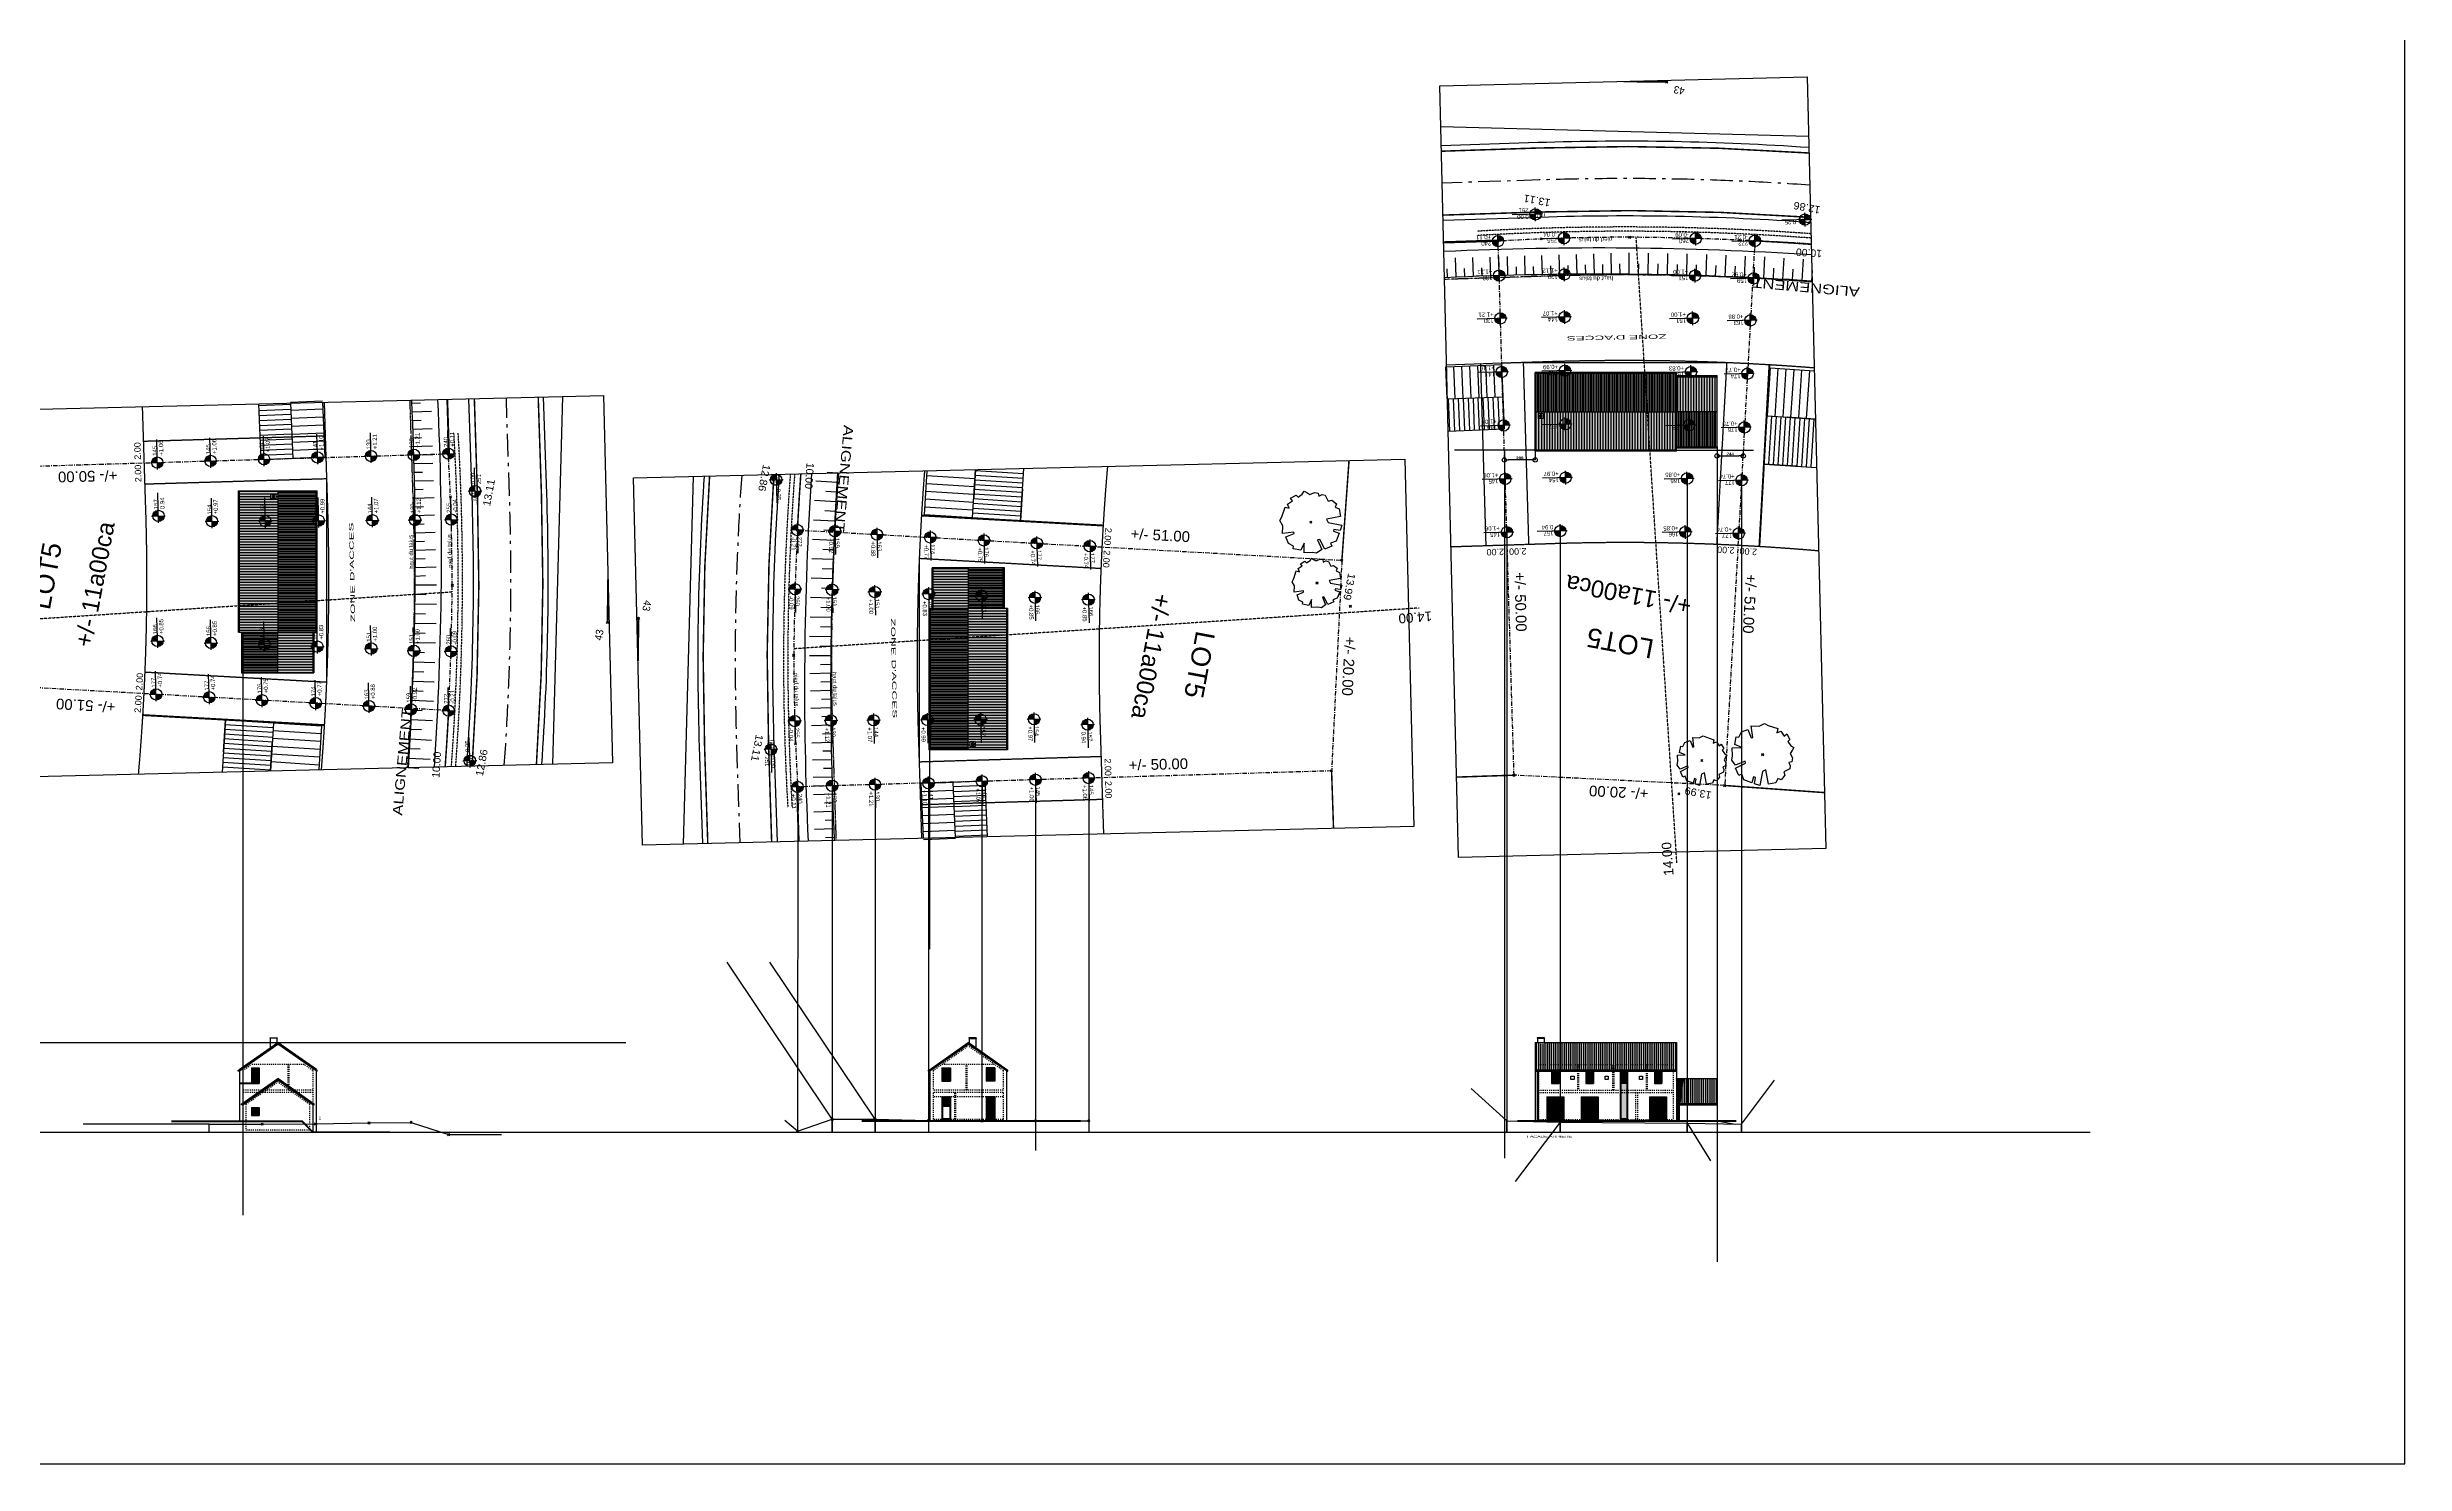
# Model space of a CAD drawing. Header units: millimetres. Extents: x -44462 to 306987, y -116160 to 12874.
# Drawn here: x 37752 to 59780, y -13427 to -194 of the extents above; entities that cross this region are included whole.
import ezdxf
from ezdxf.enums import TextEntityAlignment as Align

# ---------------------------------------------------------------- set-up
doc = ezdxf.new("R2010")
doc.units = ezdxf.units.MM
doc.header["$PDMODE"] = 35
doc.header["$PDSIZE"] = 10
for name, pattern in [('DCAD_Center', [36, 21, -6, 3, -6]), ('DCAD_Dashed', [33, 21, -12]), ('DCAD_Phantom', [38, 14, -6, 3, -6, 3, -6]), ('TRAIT_4', [20, 10, -10])]:
    doc.linetypes.add(name, pattern=pattern)
for name, color, linetype in [('1', 7, 'Continuous'), ('2', 7, 'Continuous'), ('38', 7, 'Continuous'), ('5', 7, 'Continuous'), ('BLANC', 7, 'Continuous'), ('BUREAU01', 1, 'Continuous'), ('COTES', 1, 'Continuous'), ('COULEUR 8', 8, 'Continuous'), ('MAGENTA', 6, 'Continuous'), ('piontillé', 115, 'TRAIT_4'), ('ROUGE', 1, 'Continuous'), ('TEXTE', 1, 'Continuous'), ('VERT', 3, 'Continuous')]:
    doc.layers.add(name, color=color, linetype=linetype)
doc.styles.add('CENTURY GOTHIC', font='GOTHIC.TTF')
doc.styles.add('Century Gothic Gras', font='GOTHICB.TTF')
doc.styles.add('COMICS', font='comic.TTF', dxfattribs={"height": 10})
doc.dimstyles.new('1-200', dxfattribs={"dimtxt": 30, "dimasz": 40, "dimexe": 1.25, "dimexo": 0.625, "dimtad": 1, "dimdec": 0, "dimtxsty": 'Century Gothic Gras', "dimblk": 'ORIGIN', "dimcen": 2.5, "dimclrd": 8, "dimclre": 5, "dimclrt": 6, "dimadec": 0, "dimazin": 0, "dimtfac": 1, "dimtdec": 0, "dimtmove": 0, "dimatfit": 3, "dimldrblk": 'ORIGIN', "dimfxl": 0, "dimarcsym": 0})
doc.dimstyles.new('1-50', dxfattribs={"dimtxt": 8, "dimasz": 5, "dimexe": 1.25, "dimexo": 0.625, "dimtad": 1, "dimdec": 0, "dimtxsty": 'Century Gothic Gras', "dimblk": 'ORIGIN', "dimcen": 5, "dimclrd": 8, "dimclre": 5, "dimclrt": 6, "dimadec": 0, "dimazin": 0, "dimtfac": 1, "dimtdec": 0, "dimtmove": 0, "dimatfit": 3, "dimfxl": 0, "dimarcsym": 0})
pattern_1 = [(90, (12288.655, 2696.314), (20, 1e-15), [])]

# ---------------------------------------------------------------- blocks, each defined once
blk = doc.blocks.new('niveau_plan')
h = blk.add_hatch(color=256)
h.paths.add_polyline_path([(13.2, 0, 0.414214), (0, 13.2), (0, 0)])
h.paths.add_polyline_path([(-13.2, 0, 0.414214), (0, -13.2), (0, 0)])
for p, q in [((-16, 0), (54.1, 0)), ((0, 16), (0, -16))]:
    blk.add_line(p, q)
blk.add_circle((0, 0), 13.2)
at = {"style": 'COMICS'}
for tag, p in [('NIVEAUPLANS', (16, 0)), ('COMMENTAIRE', (16, -14.6))]:
    blk.add_attdef(tag, p, '', height=10, dxfattribs=at)
blk = doc.blocks.new('A$C25A822F3')
h = blk.add_hatch(color=253)
h.paths.add_polyline_path([(0, 695), (0, 368), (380, 368), (380, 695)])
h.paths.add_polyline_path([(380, 40), (380, 368), (0, 368), (0, 40)])
h = blk.add_hatch(color=253)
h.paths.add_polyline_path([(1700, 725), (380, 725), (380, 368), (1700, 368)])
h.paths.add_polyline_path([(1624, 431), (1670, 431), (1670, 385), (1624, 385)], flags=16)
h.paths.add_polyline_path([(1637, 418), (1657, 418), (1657, 398), (1637, 398)], flags=0)
blk.add_hatch(color=253).paths.add_polyline_path([(1700, 368), (380, 368), (380, 10), (1700, 10)])
at = {"layer": 'ROUGE'}
h = blk.add_hatch(dxfattribs=at)
h.set_pattern_fill('_USER', color=256, scale=15, angle=810, style=0, pattern_type=0)
h.set_pattern_definition([(90, (-3886.297, 3509.133), (-15, 8e-15), [])])
h.paths.add_polyline_path([(0, 368), (380, 368), (380, 695), (0, 695)])
h = blk.add_hatch(dxfattribs=at)
h.set_pattern_fill('_USER', color=256, scale=25, angle=90, style=0, pattern_type=0)
h.set_pattern_definition([(90, (-23040.66, 6081.778), (-25, 2e-15), [])])
h.paths.add_polyline_path([(1700, 725), (380, 725), (380, 368), (1700, 368)])
h.paths.add_polyline_path([(1624, 431), (1670, 431), (1670, 385), (1624, 385)], flags=16)
h.paths.add_polyline_path([(1637, 418), (1657, 418), (1657, 398), (1637, 398)], flags=0)
h = blk.add_hatch(dxfattribs=at)
h.set_pattern_fill('_USER', color=256, scale=25, angle=810, style=0, pattern_type=0)
h.set_pattern_definition([(90, (-3886.297, 3509.133), (-25, 1e-14), [])])
h.paths.add_polyline_path([(380, 40), (380, 368), (0, 368), (0, 40)])
h = blk.add_hatch(dxfattribs=at)
h.set_pattern_fill('_USER', color=256, scale=15, angle=90, style=0, pattern_type=0)
h.set_pattern_definition([(90, (-23040.66, 6081.778), (-15, 9e-16), [])])
h.paths.add_polyline_path([(1700, 368), (380, 368), (380, 10), (1700, 10)])
for p, q in [((0, 705), (0, 30)), ((380, 705), (0, 705)), ((380, 695), (0, 695)), ((380, 735), (380, 0)), ((380, 735), (1700, 735)), ((380, 725), (1700, 725)), ((1700, 735), (1700, 0)), ((0, 368), (380, 368)), ((1700, 368), (380, 368)), ((1637, 418), (1657, 418)), ((1637, 418), (1637, 398)), ((1637, 398), (1657, 418)), ((1637, 398), (1657, 398)), ((1657, 418), (1657, 398)), ((380, 40), (0, 40)), ((380, 30), (0, 30)), ((380, 10), (1700, 10)), ((380, 0), (1700, 0))]:
    blk.add_line(p, q, dxfattribs=at)
blk.add_lwpolyline([(1624, 431), (1670, 431), (1670, 385), (1624, 385)], close=True, dxfattribs=at)
blk = doc.blocks.new('A$C43D6722E')
at = {"layer": '1', "color": 1, "linetype": 'DCAD_Dashed', "ltscale": 0.090909, "const_width": 14}
for points in [[(1401, 6602), (471, 6691)], [(3366, 6458), (3903, 6463)], [(3394, 1459), (3903, 1463)]]:
    blk.add_lwpolyline(points, dxfattribs=at)
at = {"layer": '1', "color": 92, "linetype": 'Continuous', "ltscale": 1.5, "flags": 128}
blk.add_lwpolyline([(1073, 6610), (1123, 6593), (1112, 6535), (1129, 6529), (1148, 6584), (1222, 6554), (1239, 6500), (1266, 6512), (1295, 6444), (1203, 6399), (1205, 6380), (1296, 6416), (1328, 6367), (1322, 6326), (1324, 6251), (1232, 6252), (1297, 6221), (1283, 6149), (1259, 6153), (1233, 6106), (1171, 6085), (1142, 6163), (1128, 6160), (1139, 6052), (1065, 6057), (1016, 6032), (981, 6052), (893, 6083), (903, 6121), (864, 6107), (835, 6154), (809, 6135), (782, 6188), (801, 6207), (775, 6247), (748, 6264), (762, 6289), (781, 6318), (761, 6360), (768, 6395), (798, 6402), (784, 6432), (790, 6461), (846, 6487), (838, 6520), (873, 6563), (904, 6550), (922, 6588), (992, 6598), (1014, 6466), (1046, 6481), (1073, 6610)], close=True, dxfattribs=at)
at = {"layer": '1', "color": 92, "linetype": 'Continuous', "ltscale": 1.2, "flags": 128}
blk.add_lwpolyline([(1635, 6595), (1675, 6581), (1666, 6535), (1680, 6530), (1695, 6574), (1754, 6550), (1768, 6507), (1789, 6516), (1812, 6462), (1739, 6426), (1741, 6411), (1813, 6440), (1840, 6401), (1834, 6367), (1836, 6308), (1762, 6308), (1815, 6284), (1803, 6225), (1784, 6229), (1763, 6191), (1714, 6175), (1690, 6237), (1679, 6235), (1688, 6148), (1628, 6152), (1590, 6132), (1561, 6148), (1491, 6173), (1499, 6203), (1468, 6193), (1445, 6229), (1424, 6214), (1402, 6257), (1418, 6272), (1397, 6304), (1375, 6318), (1387, 6338), (1401, 6361), (1386, 6395), (1391, 6423), (1415, 6428), (1404, 6452), (1409, 6476), (1453, 6497), (1447, 6522), (1475, 6557), (1500, 6547), (1515, 6577), (1570, 6585), (1588, 6479), (1614, 6491), (1635, 6595)], close=True, dxfattribs=at)
at = {"layer": '1', "color": 5, "linetype": 'DCAD_Center', "ltscale": 0.055556, "flags": 128}
for points in [[(2969, 4306), (3378, 4309)], [(2983, 2606), (3387, 2609)]]:
    blk.add_lwpolyline(points, dxfattribs=at)
at = {"layer": '1', "color": 7, "linetype": 'Continuous', "ltscale": 2, "flags": 128}
blk.add_lwpolyline([(1011, 1869), (1004, 1769)], dxfattribs=at)
at = {"layer": '1', "color": 1, "linetype": 'DCAD_Dashed', "ltscale": 0.090909, "const_width": 14}
blk.add_lwpolyline([(471, 1568, 0.005547), (996, 1523)], format="xyb", dxfattribs=at)
at = {"layer": '1', "color": 7, "linetype": 'Continuous', "ltscale": 2}
blk.add_lwpolyline([(3903, 1470), (3394, 1467)], dxfattribs=at)
at = {"layer": '1', "color": 7, "linetype": 'Continuous', "ltscale": 2, "const_width": 14, "flags": 128}
blk.add_lwpolyline([(1784, 19), (2184, 7)], dxfattribs=at)
at = {"layer": '1', "color": 5, "linetype": 'DCAD_Center', "ltscale": 0.055556}
for radius, start, end in [(20919, 263.649, 265.7173), (20919, 265.7173, 270.4997), (22619, 264.1281, 265.6967), (22619, 265.6967, 270.4997)]:
    blk.add_arc((2785, 25224), radius, start, end, dxfattribs=at)
at = {"layer": '1', "color": 7, "linetype": 'Continuous', "ltscale": 3}
blk.add_arc((2785, 25224), 24668, 264.6173, 270.4997, dxfattribs=at)
at = {"layer": '1', "color": 1}
for p in [(1401, 6602), (3366, 6458), (996, 1523), (2992, 1456), (3394, 1467)]:
    blk.add_point(p, dxfattribs=at)
at = {"layer": '1', "color": 7}
for p in [(1039, 6321), (1608, 6364)]:
    blk.add_point(p, dxfattribs=at)
at = {"layer": '2', "color": 5}
for p in [(1832, 6670, -1399), (2165, 1460, -1401), (520, 1311, -1286), (2994, 1205, -1311), (1784, 19, -1391)]:
    blk.add_point(p, dxfattribs=at)
at = {"layer": '38', "color": 140, "linetype": 'Continuous', "ltscale": 2, "const_width": 18, "flags": 128}
blk.add_lwpolyline([(1023, 4379), (888, 2685)], dxfattribs=at)
at = {"layer": '38', "color": 5, "linetype": 'DCAD_Center', "ltscale": 0.055556, "flags": 128}
for points in [[(888, 2685), (1023, 4379)], [(1287, 2655), (1422, 4350)], [(3187, 2609), (3178, 4308)], [(3587, 2611), (3578, 4311)]]:
    blk.add_lwpolyline(points, dxfattribs=at)
at = {"layer": '38', "color": 230, "linetype": 'DCAD_Phantom', "ltscale": 0.131579}
blk.add_lwpolyline([(2989, 1806), (3903, 1813)], dxfattribs=at)
at = {"layer": '38', "color": 5, "linetype": 'Continuous', "ltscale": 5}
blk.add_lwpolyline([(471, 562), (3903, 386)], dxfattribs=at)
at = {"layer": '38', "color": 230, "linetype": 'DCAD_Phantom', "ltscale": 0.131579}
blk.add_arc((2785, 25224), 23419, 264.3293, 270.4997, dxfattribs=at)
at = {"layer": '38', "color": 5, "linetype": 'DCAD_Dashed', "ltscale": 0.030303}
for radius, start in [(23827, 264.4267), (23867, 264.436)]:
    blk.add_arc((2785, 25224), radius, start, 271.9203, dxfattribs=at)
at = {"layer": '5', "color": 5, "linetype": 'Continuous', "ltscale": 0.810006, "const_width": 5, "flags": 128}
for points in [[(480, 1317), (488, 1366)], [(488, 1366), (567, 1354)], [(500, 1314), (507, 1363)], [(520, 1311), (527, 1360)], [(539, 1308), (547, 1357)], [(559, 1305), (567, 1354)], [(480, 1317), (559, 1305)], [(2954, 1209), (2959, 1258)], [(2954, 1209), (3034, 1201)], [(2959, 1258), (3039, 1251)], [(2974, 1207), (2979, 1257)], [(2994, 1205), (2999, 1255)], [(3014, 1203), (3019, 1253)], [(3034, 1201), (3039, 1251)]]:
    blk.add_lwpolyline(points, dxfattribs=at)
at = {"layer": '5', "color": 5, "linetype": 'Continuous', "ltscale": 0.810006, "const_width": 9, "flags": 128}
for points in [[(520, 1311), (520, 1311)], [(2994, 1205), (2994, 1205)]]:
    blk.add_lwpolyline(points, close=True, dxfattribs=at)
at = {"layer": 'BLANC', "linetype": 'DCAD_Center', "ltscale": 2}
for p, q in [((996, 1523), (1401, 6602)), ((1401, 6602), (3366, 6458)), ((3366, 6458), (3394, 1467))]:
    blk.add_line(p, q, dxfattribs=at)
for centre, radius, start, end in [((3205, 32039), 30596, 264.8722, 268.0509), ((2663, 22425), 20970, 268.6371, 271.9956)]:
    blk.add_arc(centre, radius, start, end, dxfattribs=at)
at = {"layer": 'BUREAU01', "linetype": 'Continuous', "ltscale": 2, "flags": 128}
blk.add_lwpolyline([(960, 3609), (882, 2713)], dxfattribs=at)
at = {"layer": 'COULEUR 8'}
blk.add_line((1287, 2655), (3187, 2609), dxfattribs=at)
blk.add_lwpolyline([(471, 7214), (3903, 7214), (3903, 4), (471, 4)], close=True, dxfattribs=at)
at = {"layer": 'COULEUR 8', "linetype": 'Continuous', "ltscale": 2}
for points in [[(960, 3609), (471, 3652)], [(734, 3178), (471, 3201)], [(471, 3201), (734, 3178)], [(921, 3161), (471, 3200)], [(3903, 3230), (3379, 3221)], [(3903, 2930), (3384, 2921)], [(882, 2713), (471, 2749)], [(3387, 2609), (3903, 2613)], [(3903, 2630), (3389, 2621)], [(2260, 1804), (2261, 1707)], [(2341, 1802), (2342, 1607)], [(2422, 1800), (2422, 1708)], [(2502, 1798), (2503, 1608)], [(2583, 1796), (2584, 1709)], [(2664, 1794), (2665, 1609)], [(2745, 1793), (2745, 1710)], [(2906, 1791), (2907, 1710)], [(2987, 1790), (2988, 1611)], [(3068, 1790), (3068, 1711)], [(3148, 1790), (3149, 1612)], [(3229, 1790), (3229, 1712)], [(3310, 1790), (3311, 1613)], [(3552, 1792), (3552, 1714)], [(3633, 1793), (3634, 1614)], [(3713, 1794), (3714, 1715)], [(3794, 1795), (3795, 1615)], [(3875, 1797), (3875, 1716)]]:
    blk.add_lwpolyline(points, dxfattribs=at)
at = {"layer": 'COULEUR 8', "linetype": 'Continuous', "ltscale": 2, "flags": 128}
for points in [[(522, 3648), (482, 3199)], [(566, 3644), (526, 3195)], [(609, 3640), (570, 3192)], [(653, 3636), (614, 3188)], [(697, 3632), (658, 3184)], [(960, 3609), (661, 3635)], [(661, 3635), (960, 3609)], [(741, 3628), (702, 3180)], [(785, 3625), (745, 3176)], [(829, 3621), (789, 3172)], [(872, 3617), (833, 3169)], [(916, 3613), (877, 3165)], [(960, 3609), (921, 3161)], [(516, 2745), (556, 3193)], [(589, 2738), (629, 3186)], [(662, 2732), (702, 3180)], [(735, 2725), (775, 3174)], [(809, 2719), (848, 3167)], [(882, 2713), (921, 3161)], [(3384, 2921), (3379, 3221)], [(3389, 2621), (3379, 3221)], [(3384, 2921), (3379, 3221)], [(3425, 3222), (3430, 2922)], [(3471, 3222), (3476, 2922)], [(3517, 3223), (3523, 2923)], [(3564, 3224), (3569, 2924)], [(3610, 3225), (3615, 2925)], [(3656, 3226), (3661, 2926)], [(3702, 3226), (3707, 2926)], [(3748, 3227), (3753, 2927)], [(3794, 3228), (3800, 2928)], [(3840, 3229), (3846, 2929)], [(3887, 3230), (3892, 2930)], [(3387, 2785), (3384, 2921)], [(3389, 2621), (3384, 2921)], [(3464, 2622), (3459, 2922)], [(3539, 2623), (3534, 2923)], [(3614, 2625), (3609, 2925)], [(3689, 2626), (3684, 2926)], [(3764, 2627), (3759, 2927)], [(3839, 2629), (3834, 2929)], [(3914, 2630), (3909, 2930)], [(473, 1912), (464, 1813)], [(562, 1904), (545, 1705)], [(652, 1897), (644, 1797)], [(742, 1889), (725, 1690)], [(831, 1882), (824, 1782)], [(921, 1875), (906, 1676)], [(1101, 1862), (1087, 1663)], [(1191, 1856), (1184, 1756)], [(1280, 1850), (1268, 1651)], [(1370, 1845), (1364, 1745)], [(1460, 1839), (1449, 1640)], [(1550, 1834), (1545, 1734)], [(1640, 1830), (1630, 1630)], [(1730, 1825), (1725, 1725)], [(1820, 1821), (1811, 1621)], [(1910, 1817), (1905, 1717)], [(2000, 1813), (1992, 1613)], [(2090, 1810), (2086, 1710)], [(2179, 1806), (2173, 1607)], [(2825, 1801), (2826, 1610)], [(3471, 1814), (3472, 1614)], [(3391, 1713), (3391, 1613)]]:
    blk.add_lwpolyline(points, dxfattribs=at)
at = {"layer": 'COULEUR 8', "linetype": 'Continuous', "ltscale": 2, "const_width": 14}
for points in [[(471, 1316, 0.026308), (2994, 1205)], [(471, 715, 0.02572), (2999, 607)]]:
    blk.add_lwpolyline(points, format="xyb", dxfattribs=at)
for points in [[(2994, 1205), (3903, 1212)], [(2999, 607), (3903, 615)]]:
    blk.add_lwpolyline(points, dxfattribs=at)
at = {"layer": 'COULEUR 8', "linetype": 'Continuous', "ltscale": 3}
for points in [[(2994, 1255), (3903, 1262)], [(2999, 557), (3903, 565)]]:
    blk.add_lwpolyline(points, dxfattribs=at)
at = {"layer": 'COULEUR 8', "linetype": 'DCAD_Center', "ltscale": 10}
blk.add_lwpolyline([(2996, 906), (3903, 913)], dxfattribs=at)
at = {"layer": 'COULEUR 8', "linetype": 'Continuous', "ltscale": 2}
blk.add_arc((3208, 32141), 30596, 264.8671, 271.3011, dxfattribs=at)
at = {"layer": 'COULEUR 8', "linetype": 'Continuous', "ltscale": 3}
blk.add_arc((2785, 25224), 23970, 264.4602, 270.4997, dxfattribs=at)
at = {"layer": 'COULEUR 8', "linetype": 'DCAD_Center', "ltscale": 10}
blk.add_arc((2785, 25224), 24319, 264.5398, 270.4997, dxfattribs=at)
at = {"layer": 'ROUGE', "color": 38, "linetype": 'DCAD_Dashed', "ltscale": 0.045455, "flags": 128}
blk.add_lwpolyline([(1865, 7312), (1999, 4065), (2104, 1465)], dxfattribs=at)
at = {"layer": 'ROUGE', "color": 5, "linetype": 'DCAD_Center', "ltscale": 0.055556}
blk.add_lwpolyline([(3378, 4309), (3903, 4313)], dxfattribs=at)
at = {"layer": 'VERT', "linetype": 'Continuous', "ltscale": 2}
blk.add_arc((3205, 32385), 30596, 264.8671, 271.3011, dxfattribs=at)
at = {"layer": 'COULEUR 8', "rotation": 358.6115769049566}
blk.add_blockref('A$C25A822F3', (1378, 2743), dxfattribs=at)
at = {"layer": 'ROUGE', "xscale": 4, "yscale": 4, "zscale": 4}
for p, values in [((1213, 4251), {'COMMENTAIRE': '+0.74', 'NIVEAUPLANS': '177'}), ((1712, 4226), {'COMMENTAIRE': '+0.85', 'NIVEAUPLANS': '166'}), ((2879, 4189), {'COMMENTAIRE': '0.94', 'NIVEAUPLANS': '157'}), ((3378, 4188), {'COMMENTAIRE': '+1.06', 'NIVEAUPLANS': '145'}), ((1174, 3756), {'COMMENTAIRE': '+0.74', 'NIVEAUPLANS': '177'}), ((1682, 3727), {'COMMENTAIRE': '+0.85', 'NIVEAUPLANS': '166'}), ((2817, 3691), {'COMMENTAIRE': '+0.97', 'NIVEAUPLANS': '154'}), ((3381, 3690), {'COMMENTAIRE': '+1.06', 'NIVEAUPLANS': '145'}), ((1135, 3263), {'COMMENTAIRE': '+0.75', 'NIVEAUPLANS': '176'}), ((1652, 3229), {'NIVEAUPLANS': '163'}), ((2807, 3192), {'NIVEAUPLANS': '157'}), ((3384, 3190), {'COMMENTAIRE': '+1.07', 'NIVEAUPLANS': '144'}), ((1095, 2762), {'COMMENTAIRE': '+0.77', 'NIVEAUPLANS': '174'}), ((1623, 2734), {'COMMENTAIRE': '+0.83', 'NIVEAUPLANS': '168'}), ((2799, 2693), {'COMMENTAIRE': '+0.99', 'NIVEAUPLANS': '152'}), ((3390, 2690), {'COMMENTAIRE': '+1.10', 'NIVEAUPLANS': '141'}), ((1056, 2265), {'COMMENTAIRE': '+0.88', 'NIVEAUPLANS': '163'}), ((1593, 2232), {'COMMENTAIRE': '+1.00', 'NIVEAUPLANS': '151'}), ((2790, 2192), {'COMMENTAIRE': '+1.07', 'NIVEAUPLANS': '144'}), ((3390, 2190), {'COMMENTAIRE': '+1.21', 'NIVEAUPLANS': '130'}), ((1015, 1873), {'COMMENTAIRE': '+0.92', 'NIVEAUPLANS': '159'}), ((1562, 1834), {'COMMENTAIRE': '+1.00', 'NIVEAUPLANS': '151'}), ((2782, 1793), {'COMMENTAIRE': '+1.12', 'NIVEAUPLANS': '139'}), ((3392, 1790), {'COMMENTAIRE': '+1.21', 'NIVEAUPLANS': '130'}), ((996, 1523), {'COMMENTAIRE': '-0.21', 'NIVEAUPLANS': '272'}), ((1548, 1488), {'COMMENTAIRE': '-0.09', 'NIVEAUPLANS': '260'}), ((523, 1336), {'NIVEAUPLANS': '-0.25'}), ((2779, 1455), {'COMMENTAIRE': '-0.04', 'NIVEAUPLANS': '255'}), ((3395, 1467), {'COMMENTAIRE': '+0.11', 'NIVEAUPLANS': '240'}), ((3039, 1226), {'COMMENTAIRE': '251', 'NIVEAUPLANS': '0.00'})]:
    blk.add_blockref('niveau_plan', p, dxfattribs=at).add_auto_attribs(values)
at = {"layer": 'TEXTE', "style": 'CENTURY GOTHIC'}
for s, height, rotation, width, p, p2 in [('14.00', 90, 273.2551, 1.006517, (1898, 7429), (1915, 7115)), ('13.99', 70, 348, 1.039399, (1520, 6658), (1767, 6606)), ('+/- 20.00', 100, 355.8184, 0.961898, (2112, 6612), (2665, 6571)), ('LOT5', 180, 348, 1.085618, (2019, 5226, 0), (2634, 5096, 0)), ('+/- 51.00', 100, 85.4432, 0.961898, (1154, 4631), (1198, 5184)), ('+/- 50.00', 100, 90.1082, 0.961898, (3316, 4564), (3315, 5119)), ('+/- 11a00ca', 160, 348, 0.905461, (1659, 4845, 0), (2819, 4598, 0)), ('2.00', 60, 355, 1.006545, (1043, 4400), (1206, 4385)), ('2.00', 60, 355, 1.006545, (1253, 4381), (1415, 4367)), ('2.00', 60, 360, 1.006545, (3409, 4340), (3572, 4340)), ("ZONE D'ACCES", 40, 359.6563, 2.310187, (1842, 2376), (2774, 2371)), ('ALIGNEMENT', 90, 353.5315, 1.296295, (23, 1981), (1023, 1868)), ('10.00', 70, 354.9322, 1.006517, (368, 1624), (612, 1602)), ('12.86', 70, 348, 1.039399, (371, 1218), (618, 1165)), ('13.11', 70, 348, 1.039399, (2891, 1090), (3138, 1037)), ('43', 70, 348, 0.935367, (1612, 77), (1711, 56))]:
    e = blk.add_text(s, height=height, rotation=rotation, dxfattribs=dict(at, width=width))
    e.set_placement(p, p2, align=Align.FIT)
    e.dxf.unprotected_set("ltscale", 0)
at = {"layer": 'TEXTE', "style": 'CENTURY GOTHIC', "width": 1.006545}
e = blk.add_text('2.00', height=60, dxfattribs=at)
e.set_placement((3199, 4340), (3362, 4340), align=Align.FIT)
e.dxf.unprotected_set("ltscale", 0)
at = {"layer": 'TEXTE', "char_height": 40, "width": 379.36, "attachment_point": 1, "style": 'CENTURY GOTHIC'}
for s, insert in [('haut du talus', (2329, 1859)), ('pied du talus', (2329, 1497))]:
    blk.add_mtext(s, dxfattribs=dict(at, insert=insert))
blk = doc.blocks.new('*D19')
at = {"layer": 'Defpoints', "color": 0}
for p in [(41205, -6315), (41193, -6565), (41266, -6565)]:
    blk.add_point(p, dxfattribs=at)
at = {"color": 1, "insert": (41258, -6440), "char_height": 14, "attachment_point": 5, "rotation": 90, "style": 'CENTURY GOTHIC'}
blk.add_mtext('250', dxfattribs=at)
blk = doc.blocks.new('_Origin')
at = {"color": 0, "linetype": 'Continuous', "lineweight": -2}
blk.add_line((0, 0), (-1, 0), dxfattribs=at)
blk.add_circle((0, 0), 0.5, dxfattribs=at)
blk = doc.blocks.new('A$C1B3D4D41')
at = {"layer": 'ROUGE'}
for points in [[(754, 391), (818, 391), (818, 495), (754, 495)], [(1232, 495), (1168, 495), (1168, 391), (1232, 391)], [(754, 143), (818, 143), (818, 222), (754, 222)], [(1232, 222), (1168, 222), (1168, 28), (1232, 28)]]:
    blk.add_hatch(color=254, dxfattribs=at).paths.add_polyline_path(points)
at = {"layer": 'BLANC'}
for p, q in [((2041, 5), (0, 5)), ((2041, 0), (0, 0))]:
    blk.add_line(p, q, dxfattribs=at)
at = {"layer": 'MAGENTA'}
for p, q in [((632, 484), (993, 737)), ((1354, 484), (993, 737)), ((635, 487), (635, 5)), ((1350, 487), (1350, 5))]:
    blk.add_line(p, q, dxfattribs=at)
at = {"layer": 'piontillé'}
for p, q in [((665, 476), (993, 706)), ((1320, 476), (993, 706)), ((665, 476), (665, 293)), ((1239, 533), (747, 533)), ((972, 293), (972, 533)), ((982, 293), (982, 533)), ((1320, 476), (1320, 293)), ((1320, 293), (665, 293)), ((665, 270), (665, 20)), ((1320, 270), (665, 270)), ((1320, 230), (665, 230)), ((865, 270), (865, 20)), ((875, 270), (875, 20)), ((1320, 270), (1320, 20)), ((1320, 20), (665, 20))]:
    blk.add_line(p, q, dxfattribs=at)
at = {"layer": 'ROUGE'}
for p, q in [((635, 475), (993, 725)), ((635, 472), (993, 723)), ((1350, 475), (993, 725)), ((1350, 472), (993, 723)), ((1068, 782), (998, 782)), ((998, 782), (998, 777)), ((998, 777), (1068, 777)), ((1003, 777), (1003, 730)), ((1063, 777), (1063, 688)), ((1068, 782), (1068, 777)), ((623, 470), (623, 480)), ((623, 480), (635, 480)), ((633, 470), (623, 470)), ((633, 480), (633, 466)), ((633, 466), (635, 466)), ((746, 503), (746, 378)), ((746, 503), (826, 503)), ((751, 498), (821, 498)), ((751, 498), (751, 388)), ((754, 495), (818, 495)), ((754, 495), (754, 391)), ((818, 495), (818, 391)), ((821, 498), (821, 388)), ((826, 503), (826, 378)), ((1160, 503), (1160, 378)), ((1240, 503), (1160, 503)), ((1235, 498), (1165, 498)), ((1165, 498), (1165, 388)), ((1232, 495), (1168, 495)), ((1168, 495), (1168, 391)), ((1232, 495), (1232, 391)), ((1235, 498), (1235, 388)), ((1240, 503), (1240, 378)), ((1362, 480), (1350, 480)), ((1352, 466), (1350, 466)), ((1352, 480), (1352, 466)), ((1352, 470), (1362, 470)), ((1362, 470), (1362, 480)), ((746, 383), (826, 383)), ((746, 378), (826, 378)), ((746, 230), (746, 15)), ((746, 230), (826, 230)), ((751, 388), (821, 388)), ((751, 225), (821, 225)), ((751, 225), (751, 20)), ((754, 391), (818, 391)), ((754, 222), (818, 222)), ((754, 222), (754, 143)), ((818, 222), (818, 143)), ((821, 225), (821, 20)), ((826, 230), (826, 15)), ((1240, 383), (1160, 383)), ((1240, 378), (1160, 378)), ((1160, 230), (1160, 15)), ((1240, 230), (1160, 230)), ((1235, 388), (1165, 388)), ((1235, 225), (1165, 225)), ((1165, 225), (1165, 25)), ((1232, 391), (1168, 391)), ((1232, 222), (1168, 222)), ((1168, 222), (1168, 28)), ((1232, 222), (1232, 28)), ((1235, 225), (1235, 25)), ((1240, 230), (1240, 15)), ((746, 20), (826, 20)), ((746, 15), (826, 15)), ((751, 29), (821, 29)), ((754, 143), (818, 143)), ((1240, 20), (1160, 20)), ((1240, 15), (1160, 15)), ((1235, 25), (1165, 25)), ((1232, 28), (1168, 28))]:
    blk.add_line(p, q, dxfattribs=at)
blk = doc.blocks.new('A$C1153755F')
for points in [[(380, 615), (326, 615), (326, 532), (380, 532)], [(700, 615), (646, 615), (646, 532), (700, 532)], [(1020, 615), (966, 615), (966, 532), (1020, 532)], [(1340, 615), (1286, 615), (1286, 532), (1340, 532)]]:
    blk.add_hatch(color=254).paths.add_polyline_path(points)
h = blk.add_hatch(color=254)
h.paths.add_polyline_path([(1020, 521), (966, 521), (966, 457), (1020, 457)])
h.paths.add_polyline_path([(1020, 434), (1020, 457), (966, 457), (966, 434)])
h.paths.add_polyline_path([(1020, 434), (966, 434), (966, 192), (1020, 192)])
h = blk.add_hatch(color=254)
h.paths.add_polyline_path([(350, 386), (281, 386), (281, 192), (350, 192)])
h.paths.add_polyline_path([(425, 386), (356, 386), (356, 192), (425, 192)])
h = blk.add_hatch(color=254)
h.paths.add_polyline_path([(670, 387), (601, 387), (601, 193), (670, 193)])
h.paths.add_polyline_path([(745, 387), (676, 387), (676, 193), (745, 193)])
h = blk.add_hatch(color=254)
h.paths.add_polyline_path([(1310, 387), (1241, 387), (1241, 193), (1310, 193)])
h.paths.add_polyline_path([(1385, 387), (1316, 387), (1316, 193), (1385, 193)])
at = {"layer": 'COULEUR 8'}
h = blk.add_hatch(dxfattribs=at)
h.set_pattern_fill('_USER', color=256, scale=2, angle=45, style=0, pattern_type=0)
h.set_pattern_definition([(45, (-10259.8942, 4293.5937), (-1.41421356, 1.41421356), [])])
h.paths.add_polyline_path([(1549, 565), (1514, 565), (1514, 333), (1518, 333)])
h.paths.add_polyline_path([(1514, 565), (1504, 565), (1504, 333), (1514, 333)])
h.paths.add_polyline_path([(1504, 565), (1484, 565), (1484, 333), (1504, 333)])
h.paths.add_polyline_path([(1504, 333), (1484, 333), (1484, 329), (1504, 329)])
h.paths.add_polyline_path([(1514, 333), (1504, 333), (1504, 329), (1514, 329)])
h.paths.add_polyline_path([(1518, 333), (1514, 333), (1514, 329), (1518, 329)])
h.paths.add_polyline_path([(1504, 329), (1484, 329), (1484, 319), (1504, 319)])
h.paths.add_polyline_path([(1504, 319), (1484, 319), (1484, 169), (1504, 169)])
h.paths.add_polyline_path([(1514, 319), (1504, 319), (1504, 169), (1514, 169)])
at = {"layer": 'ROUGE'}
h = blk.add_hatch(color=253, dxfattribs=at)
h.paths.add_polyline_path([(1454, 901), (1484, 901), (1484, 648), (1454, 648)])
h.paths.add_polyline_path([(1454, 697), (194, 697), (194, 889), (247, 889), (247, 901), (1454, 901)])
h.paths.add_polyline_path([(1454, 697), (1454, 648), (1212, 648), (1212, 697)])
h.paths.add_polyline_path([(1202, 697), (1212, 697), (1212, 648), (1202, 648)])
h.paths.add_polyline_path([(791, 648), (791, 697), (1202, 697), (1202, 648)])
h.paths.add_polyline_path([(791, 648), (781, 648), (781, 697), (791, 697)])
h.paths.add_polyline_path([(781, 697), (781, 648), (691, 648), (691, 697)])
h.paths.add_polyline_path([(681, 697), (691, 697), (691, 648), (681, 648)])
h.paths.add_polyline_path([(681, 697), (681, 648), (194, 648), (194, 697)])
h.paths.add_polyline_path([(194, 648), (164, 648), (164, 901), (187, 901), (187, 889), (194, 889)])
h = blk.add_hatch(dxfattribs=at)
h.set_pattern_fill('_USER', color=256, scale=20, angle=90, style=0, pattern_type=0)
h.set_pattern_definition(pattern_1)
h.paths.add_polyline_path([(1454, 901), (1484, 901), (1484, 648), (1454, 648)])
h.paths.add_polyline_path([(1454, 697), (194, 697), (194, 889), (247, 889), (247, 901), (1454, 901)])
h.paths.add_polyline_path([(1454, 697), (1454, 648), (1212, 648), (1212, 697)])
h.paths.add_polyline_path([(1202, 697), (1212, 697), (1212, 648), (1202, 648)])
h.paths.add_polyline_path([(791, 648), (791, 697), (1202, 697), (1202, 648)])
h.paths.add_polyline_path([(791, 648), (781, 648), (781, 697), (791, 697)])
h.paths.add_polyline_path([(781, 697), (781, 648), (691, 648), (691, 697)])
h.paths.add_polyline_path([(681, 697), (691, 697), (691, 648), (681, 648)])
h.paths.add_polyline_path([(681, 697), (681, 648), (194, 648), (194, 697)])
h.paths.add_polyline_path([(194, 648), (164, 648), (164, 901), (187, 901), (187, 889), (194, 889)])
blk.add_hatch(color=253, dxfattribs=at).paths.add_polyline_path([(1864, 565), (1864, 333), (1484, 333), (1484, 565)])
h = blk.add_hatch(dxfattribs=at)
h.set_pattern_fill('_USER', color=256, scale=20, angle=90, style=0, pattern_type=0)
h.set_pattern_definition(pattern_1)
h.paths.add_polyline_path([(1484, 565), (1484, 333), (1864, 333), (1864, 565)])
at = {"layer": 'BLANC'}
for p, q in [((2041, 169), (0, 169)), ((2041, 164), (0, 164))]:
    blk.add_line(p, q, dxfattribs=at)
at = {"layer": 'piontillé'}
for p, q in [((194, 901), (194, 184)), ((1454, 901), (1454, 169)), ((194, 697), (1454, 697)), ((560, 697), (560, 457)), ((570, 697), (570, 457)), ((891, 457), (891, 697)), ((901, 457), (901, 697)), ((1202, 697), (1202, 457)), ((1212, 697), (1212, 457)), ((194, 457), (1454, 457)), ((194, 434), (1454, 434)), ((1105, 184), (1105, 434)), ((1124, 184), (1124, 434)), ((1484, 319), (1864, 319)), ((194, 184), (1454, 184))]:
    blk.add_line(p, q, dxfattribs=at)
at = {"layer": 'ROUGE'}
for p, q in [((164, 901), (1484, 901)), ((164, 901), (164, 169)), ((252, 946), (182, 946)), ((182, 946), (182, 941)), ((182, 941), (252, 941)), ((187, 941), (187, 901)), ((247, 941), (247, 901)), ((252, 946), (252, 941)), ((1484, 901), (1484, 169)), ((1484, 901), (1484, 169)), ((164, 648), (1484, 648)), ((164, 644), (1484, 644)), ((164, 634), (1484, 634)), ((182, 634), (182, 169)), ((192, 634), (192, 169)), ((388, 624), (318, 624)), ((318, 624), (318, 519)), ((318, 524), (388, 524)), ((318, 519), (388, 519)), ((383, 619), (323, 619)), ((323, 619), (323, 529)), ((323, 529), (383, 529)), ((380, 615), (326, 615)), ((326, 615), (326, 532)), ((326, 532), (380, 532)), ((380, 615), (380, 532)), ((383, 619), (383, 529)), ((388, 624), (388, 519)), ((708, 624), (638, 624)), ((638, 624), (638, 519)), ((638, 524), (708, 524)), ((638, 519), (708, 519)), ((703, 619), (643, 619)), ((643, 619), (643, 529)), ((643, 529), (703, 529)), ((700, 615), (646, 615)), ((646, 615), (646, 532)), ((646, 532), (700, 532)), ((700, 615), (700, 532)), ((703, 619), (703, 529)), ((708, 624), (708, 519)), ((1028, 624), (958, 624)), ((958, 624), (958, 524)), ((958, 524), (958, 179)), ((1023, 619), (963, 619)), ((963, 619), (963, 529)), ((963, 529), (1023, 529)), ((963, 524), (963, 189)), ((963, 524), (1023, 524)), ((963, 524), (1023, 524)), ((1020, 615), (966, 615)), ((966, 615), (966, 532)), ((966, 532), (1020, 532)), ((966, 521), (966, 192)), ((966, 521), (1020, 521)), ((1020, 615), (1020, 532)), ((1020, 521), (1020, 192)), ((1023, 619), (1023, 529)), ((1023, 524), (1023, 189)), ((1028, 624), (1028, 524)), ((1028, 524), (1028, 179)), ((1348, 624), (1278, 624)), ((1278, 624), (1278, 519)), ((1278, 524), (1348, 524)), ((1278, 519), (1348, 519)), ((1343, 619), (1283, 619)), ((1283, 619), (1283, 529)), ((1283, 529), (1343, 529)), ((1340, 615), (1286, 615)), ((1286, 615), (1286, 532)), ((1286, 532), (1340, 532)), ((1340, 615), (1340, 532)), ((1343, 619), (1343, 529)), ((1348, 624), (1348, 519)), ((1484, 565), (1864, 565)), ((1864, 565), (1864, 169)), ((273, 394), (273, 179)), ((273, 394), (433, 394)), ((278, 389), (278, 189)), ((278, 389), (428, 389)), ((281, 386), (281, 192)), ((281, 386), (350, 386)), ((350, 386), (350, 192)), ((353, 389), (353, 189)), ((356, 386), (425, 386)), ((356, 386), (356, 192)), ((425, 386), (425, 192)), ((428, 389), (428, 189)), ((433, 394), (433, 179)), ((593, 394), (593, 179)), ((593, 394), (753, 394)), ((598, 389), (598, 189)), ((598, 389), (748, 389)), ((601, 386), (601, 192)), ((601, 386), (670, 386)), ((670, 386), (670, 192)), ((673, 389), (673, 189)), ((676, 386), (745, 386)), ((676, 386), (676, 192)), ((745, 386), (745, 192)), ((748, 389), (748, 189)), ((753, 394), (753, 179)), ((1233, 394), (1233, 179)), ((1233, 394), (1393, 394)), ((1238, 389), (1238, 189)), ((1238, 389), (1388, 389)), ((1241, 386), (1241, 192)), ((1241, 386), (1310, 386)), ((1310, 386), (1310, 192)), ((1313, 389), (1313, 189)), ((1316, 386), (1385, 386)), ((1316, 386), (1316, 192)), ((1385, 386), (1385, 192)), ((1388, 389), (1388, 189)), ((1393, 394), (1393, 179)), ((1484, 333), (1864, 333)), ((1484, 329), (1864, 329)), ((1484, 319), (1864, 319)), ((273, 184), (433, 184)), ((273, 179), (433, 179)), ((278, 189), (428, 189)), ((281, 192), (350, 192)), ((356, 192), (425, 192)), ((593, 184), (753, 184)), ((593, 179), (753, 179)), ((598, 189), (748, 189)), ((601, 192), (670, 192)), ((676, 192), (745, 192)), ((958, 184), (1028, 184)), ((958, 179), (1028, 179)), ((963, 189), (1023, 189)), ((966, 192), (1020, 192)), ((1233, 184), (1393, 184)), ((1233, 179), (1393, 179)), ((1238, 189), (1388, 189)), ((1241, 192), (1310, 192)), ((1316, 192), (1385, 192))]:
    blk.add_line(p, q, dxfattribs=at)
for points in [[(498, 586), (528, 586), (528, 556), (498, 556)], [(818, 586), (848, 586), (848, 556), (818, 556)], [(1138, 586), (1168, 586), (1168, 556), (1138, 556)]]:
    blk.add_lwpolyline(points, close=True, dxfattribs=at)
at = {"layer": 'TEXTE', "insert": (85, 33), "char_height": 20, "width": 864.36, "attachment_point": 1, "style": 'CENTURY GOTHIC'}
blk.add_mtext('\\pi-30,l30,t30;{\\W2;\\T0.9;FACADE ARRIERE}', dxfattribs=at)
blk = doc.blocks.new('*D24')
at = {"layer": 'COTES', "color": 5, "lineweight": -2}
for p, q in [((53355, -3958), (53355, -4013)), ((53599, -3958), (53599, -4013))]:
    blk.add_line(p, q, dxfattribs=at)
at = {"layer": 'COTES', "color": 8, "lineweight": -2}
blk.add_line((53395, -4012), (53559, -4012), dxfattribs=at)
at = {"layer": 'Defpoints', "color": 0}
for p in [(53355, -3957), (53599, -3957), (53599, -4012)]:
    blk.add_point(p, dxfattribs=at)
at = {"layer": 'COTES', "color": 8, "lineweight": -2, "xscale": 40, "yscale": 40, "zscale": 40, "rotation": 180}
blk.add_blockref('_Origin', (53355, -4012), dxfattribs=at)
at = {"layer": 'COTES', "color": 8, "lineweight": -2, "xscale": 40, "yscale": 40, "zscale": 40}
blk.add_blockref('_Origin', (53599, -4012), dxfattribs=at)
at = {"layer": 'COTES', "color": 6, "insert": (53477, -3996), "char_height": 30, "attachment_point": 5, "style": 'Century Gothic Gras'}
blk.add_mtext('244', dxfattribs=at)
blk = doc.blocks.new('*D25')
at = {"layer": 'COTES', "color": 5, "lineweight": -2}
for p, q in [((51367, -3958), (51367, -4051)), ((51655, -3958), (51655, -4051))]:
    blk.add_line(p, q, dxfattribs=at)
at = {"layer": 'COTES', "color": 8, "lineweight": -2}
blk.add_line((51615, -4050), (51407, -4050), dxfattribs=at)
at = {"layer": 'Defpoints', "color": 0}
for p in [(51367, -3957), (51655, -3957), (51367, -4050)]:
    blk.add_point(p, dxfattribs=at)
at = {"layer": 'COTES', "color": 8, "lineweight": -2, "xscale": 40, "yscale": 40, "zscale": 40, "rotation": 180}
blk.add_blockref('_Origin', (51367, -4050), dxfattribs=at)
at = {"layer": 'COTES', "color": 8, "lineweight": -2, "xscale": 40, "yscale": 40, "zscale": 40}
blk.add_blockref('_Origin', (51655, -4050), dxfattribs=at)
at = {"layer": 'COTES', "color": 6, "insert": (51511, -4033), "char_height": 30, "attachment_point": 5, "style": 'Century Gothic Gras'}
blk.add_mtext('288', dxfattribs=at)
blk = doc.blocks.new('A$C3B791AE4')
at = {"layer": 'ROUGE'}
for points in [[(756.5, 468), (810.5, 468), (810.5, 595), (756.5, 595)], [(756.5, 168), (810.5, 168), (810.5, 222), (756.5, 222)]]:
    blk.add_hatch(color=254, dxfattribs=at).paths.add_polyline_path(points)
for p, q in [((1318.3, 0), (1218.3, 100)), ((1320.4, 5), (1220.4, 105)), ((1318.3, 0), (2040.8, 0)), ((1320.4, 5), (2040.8, 5))]:
    blk.add_line(p, q)
at = {"layer": 'BLANC'}
for p, q in [((0, 105), (1220.4, 105)), ((0, 100), (1218.3, 100))]:
    blk.add_line(p, q, dxfattribs=at)
at = {"layer": 'MAGENTA'}
for p, q in [((661.7, 269.4), (992.9, 501.3)), ((1324.1, 269.4), (992.9, 501.3)), ((665.4, 271.9), (665.4, 105)), ((665.4, 271.9), (665.4, 105)), ((1320.4, 271.9), (1320.4, 5))]:
    blk.add_line(p, q, dxfattribs=at)
at = {"layer": 'piontillé'}
for p, q in [((665.4, 576.2), (746.5, 633)), ((665.4, 576.2), (665.4, 271.9)), ((695.4, 261.2), (992.9, 469.5)), ((1239.3, 633), (746.5, 633)), ((1290.4, 261.2), (992.9, 469.5)), ((1085.4, 633), (1085.4, 393)), ((1095.4, 633), (1095.4, 393)), ((1320.4, 576.2), (1239.3, 633)), ((1320.4, 576.2), (1320.4, 271.9)), ((1320.4, 393), (665.4, 393)), ((1320.4, 370), (665.4, 370)), ((665.4, 271.9), (665.4, 255)), ((665.4, 270), (665.4, 105)), ((695.4, 261.2), (695.4, 20)), ((1290.4, 261.2), (1290.4, 20)), ((1320.4, 270), (1320.4, 20)), ((1290.4, 20), (695.4, 20))]:
    blk.add_line(p, q, dxfattribs=at)
at = {"layer": 'ROUGE'}
for p, q in [((917.9, 882.3), (987.9, 882.3)), ((917.9, 882.3), (917.9, 877.3)), ((987.9, 882.3), (987.9, 877.3)), ((631.7, 584.4), (992.9, 837.3)), ((635.4, 574.7), (992.9, 825.1)), ((635.4, 572.3), (992.9, 822.6)), ((987.9, 877.3), (917.9, 877.3)), ((922.9, 877.3), (922.9, 788.2)), ((982.9, 877.3), (982.9, 830.3)), ((1354.1, 584.4), (992.9, 837.3)), ((1350.4, 574.7), (992.9, 825.1)), ((1350.4, 572.3), (992.9, 822.6)), ((623.4, 570), (623.4, 580)), ((623.4, 580), (635.4, 580)), ((633.4, 570), (623.4, 570)), ((633.4, 580), (633.4, 566)), ((633.4, 566), (635.4, 566)), ((635.4, 586.9), (635.4, 105)), ((635.4, 460), (818.5, 460)), ((635.4, 455), (818.5, 455)), ((665.4, 259.7), (992.9, 489)), ((665.4, 257.3), (992.9, 486.6)), ((748.5, 603), (748.5, 455)), ((748.5, 603), (818.5, 603)), ((748.5, 460), (818.5, 460)), ((748.5, 455), (818.5, 455)), ((753.5, 598), (813.5, 598)), ((753.5, 598), (753.5, 465)), ((753.5, 465), (813.5, 465)), ((756.5, 595), (810.5, 595)), ((756.5, 595), (756.5, 468)), ((756.5, 468), (810.5, 468)), ((810.5, 595), (810.5, 468)), ((813.5, 598), (813.5, 465)), ((818.5, 603), (818.5, 455)), ((1320.4, 259.7), (992.9, 489)), ((1320.4, 257.3), (992.9, 486.6)), ((1350.4, 586.9), (1350.4, 5)), ((1362.4, 580), (1350.4, 580)), ((1352.4, 566), (1350.4, 566)), ((1352.4, 580), (1352.4, 566)), ((1352.4, 570), (1362.4, 570)), ((1362.4, 570), (1362.4, 580)), ((653.4, 255), (653.4, 265)), ((653.4, 265), (665.4, 265)), ((663.4, 255), (653.4, 255)), ((663.4, 265), (663.4, 251)), ((663.4, 251), (665.4, 251)), ((748.5, 230), (748.5, 155)), ((748.5, 230), (818.5, 230)), ((753.5, 225), (813.5, 225)), ((753.5, 225), (753.5, 165)), ((756.5, 222), (810.5, 222)), ((756.5, 222), (756.5, 168)), ((810.5, 222), (810.5, 168)), ((813.5, 225), (813.5, 165)), ((818.5, 230), (818.5, 155)), ((1332.4, 265), (1320.4, 265)), ((1322.4, 251), (1320.4, 251)), ((1322.4, 265), (1322.4, 251)), ((1322.4, 255), (1332.4, 255)), ((1332.4, 255), (1332.4, 265)), ((748.5, 160), (818.5, 160)), ((748.5, 155), (818.5, 155)), ((753.5, 165), (813.5, 165)), ((756.5, 168), (810.5, 168))]:
    blk.add_line(p, q, dxfattribs=at)
dim = blk.add_linear_dim(base=(1392.8, 5), p1=(1332.4, 255), p2=(1320.4, 5), angle=90, dimstyle='1-50')
dim.commit()
dim.dimension.update_dxf_attribs({"geometry": '*D19', "text_midpoint": (1384.8, 130), "insert": (-39872.7, 6569.6)})

msp = doc.modelspace()

# ---------------------------------------------------------------- linework, layer by layer
for p, q in [((51654.9, -3956.9), (50902.6, -3956.9)), ((51367.3, -3956.9), (51367.3, -10571.5)), ((52974.9, -3956.9), (53694.5, -3956.9))]:
    msp.add_line(p, q)
at = {"layer": 'BLANC'}
msp.add_lwpolyline([(59780.5, 12873.7), (26192.1, 12873.7), (26192.1, -13426.7), (59780.5, -13426.7)], close=True, dxfattribs=at)
at = {"layer": 'VERT'}
for p, q in [((53354.9, -3926.9), (53354.9, -11540.3)), ((53074.6, -4223.4), (53074.6, -10329.3)), ((53583.5, -4240.4), (53583.5, -10329.3)), ((51390.1, -4725.3), (51390.1, -10329.3)), ((51890, -4714.2), (51890, -10329.3)), ((39579.2, -6038.3), (39579.2, -11105.4)), ((46000.5, -8618.9), (46000.5, -6757.1)), ((46486.3, -7047), (46486.3, -10222.3)), ((46986.4, -7036.6), (46986.4, -10499.2)), ((47483.9, -7021.8), (47483.9, -10329.3)), ((44764.3, -7104), (44761.9, -10329.3)), ((45087.1, -7093.9), (45087.1, -10329.3)), ((45486.9, -7081.3), (45486.9, -10329.3)), ((45986.7, -7066.4), (45986.7, -10329.3)), ((45087.1, -10208.3), (44104.3, -8741.8)), ((45486.9, -10208.3), (44504.1, -8741.8)), ((31758.3, -9492.1), (43158.8, -9492.1)), ((53583.5, -10255.3), (53889.6, -9842.5)), ((51390.1, -10223.3), (51056.6, -9919.6)), ((33440.6, -10329.3), (44761.9, -10329.3)), ((39265.8, -10255.3), (38088, -10255.3)), ((39265.8, -10255.3), (39760.1, -10254.3)), ((39265.8, -10329.3), (39265.8, -10255.3)), ((39760.1, -10254.3), (40261.5, -10252.3)), ((40261.5, -10252.3), (40759.6, -10241.3)), ((40759.6, -10241.3), (41153.4, -10237.3)), ((41153.4, -10237.3), (41503.3, -10350.3)), ((41503.3, -10350.3), (41997.5, -10350.3)), ((44761.9, -10318.3), (44645.5, -10218.3)), ((44761.9, -10318.3), (45087.1, -10208.3)), ((44761.9, -10329.3), (44761.9, -10318.3)), ((44761.9, -10329.3), (49215.3, -10329.3)), ((45087.1, -10329.3), (45087.1, -10208.3)), ((45087.1, -10208.3), (45486.9, -10208.3)), ((45486.9, -10329.3), (45486.9, -10208.3)), ((45486.9, -10208.3), (45986.7, -10219.3)), ((45986.7, -10219.3), (46486.3, -10222.3)), ((46486.3, -10222.3), (46986.4, -10223.3)), ((46986.4, -10223.3), (47483.9, -10223.3)), ((49215.3, -10329.3), (56840.8, -10329.3)), ((51390.1, -10329.3), (51390.1, -10223.3)), ((51390.1, -10223.3), (51890, -10235.3)), ((51890, -10235.3), (51466.7, -10790.4)), ((51890, -10329.3), (51890, -10235.3)), ((51890, -10235.3), (53074.6, -10244.3)), ((53074.6, -10329.3), (53074.6, -10244.3)), ((53074.6, -10244.3), (53291.8, -10597.7)), ((53074.6, -10244.3), (53583.5, -10255.3)), ((53354.9, -10224.3), (53524.5, -10254.1)), ((53583.5, -10329.3), (53583.5, -10255.3))]:
    msp.add_line(p, q, dxfattribs=at)
for p in [(39760.1, -10254.3), (40261.5, -10252.3), (40759.6, -10241.3), (41153.4, -10237.3), (41503.3, -10350.3), (44761.9, -10318.3), (45087.1, -10208.3), (45486.9, -10208.3), (45986.7, -10219.3), (46486.3, -10222.3), (46986.4, -10223.3), (47483.9, -10223.3)]:
    msp.add_point(p, dxfattribs=at)

# ---------------------------------------------------------------- block references
for p, rotation in [((54666.2, -456.6), 181.388423094624), ((43049.6, -7349.6), 91.38842309504349), ((43215.2, -3745.8), 271.3884230946242)]:
    msp.add_blockref('A$C43D6722E', p, dxfattribs=dict(at, rotation=rotation))
for name, p in [('A$C3B791AE4', (38913.9, -10329.3)), ('A$C1B3D4D41', (45365.1, -10229.3)), ('A$C1153755F', (51490.5, -10393.1))]:
    msp.add_blockref(name, p, dxfattribs=at)

# ---------------------------------------------------------------- dimensions: what is measured, and where the dimension line sits
at = {"layer": 'COTES'}
for base, p1, p2, picture, middle in [((51367.3, -4049.6), (51654.9, -3956.9), (51367.3, -3956.9), '*D25', (51511.1, -4033.2)), ((53599.2, -4011.9), (53354.9, -3956.9), (53599.2, -3956.9), '*D24', (53477, -3995.9))]:
    dim = msp.add_linear_dim(base=base, p1=p1, p2=p2, dimstyle='1-200', dxfattribs=at)
    dim.commit()
    dim.dimension.update_dxf_attribs({"geometry": picture, "text_midpoint": middle})

doc.saveas('drawing.dxf')
